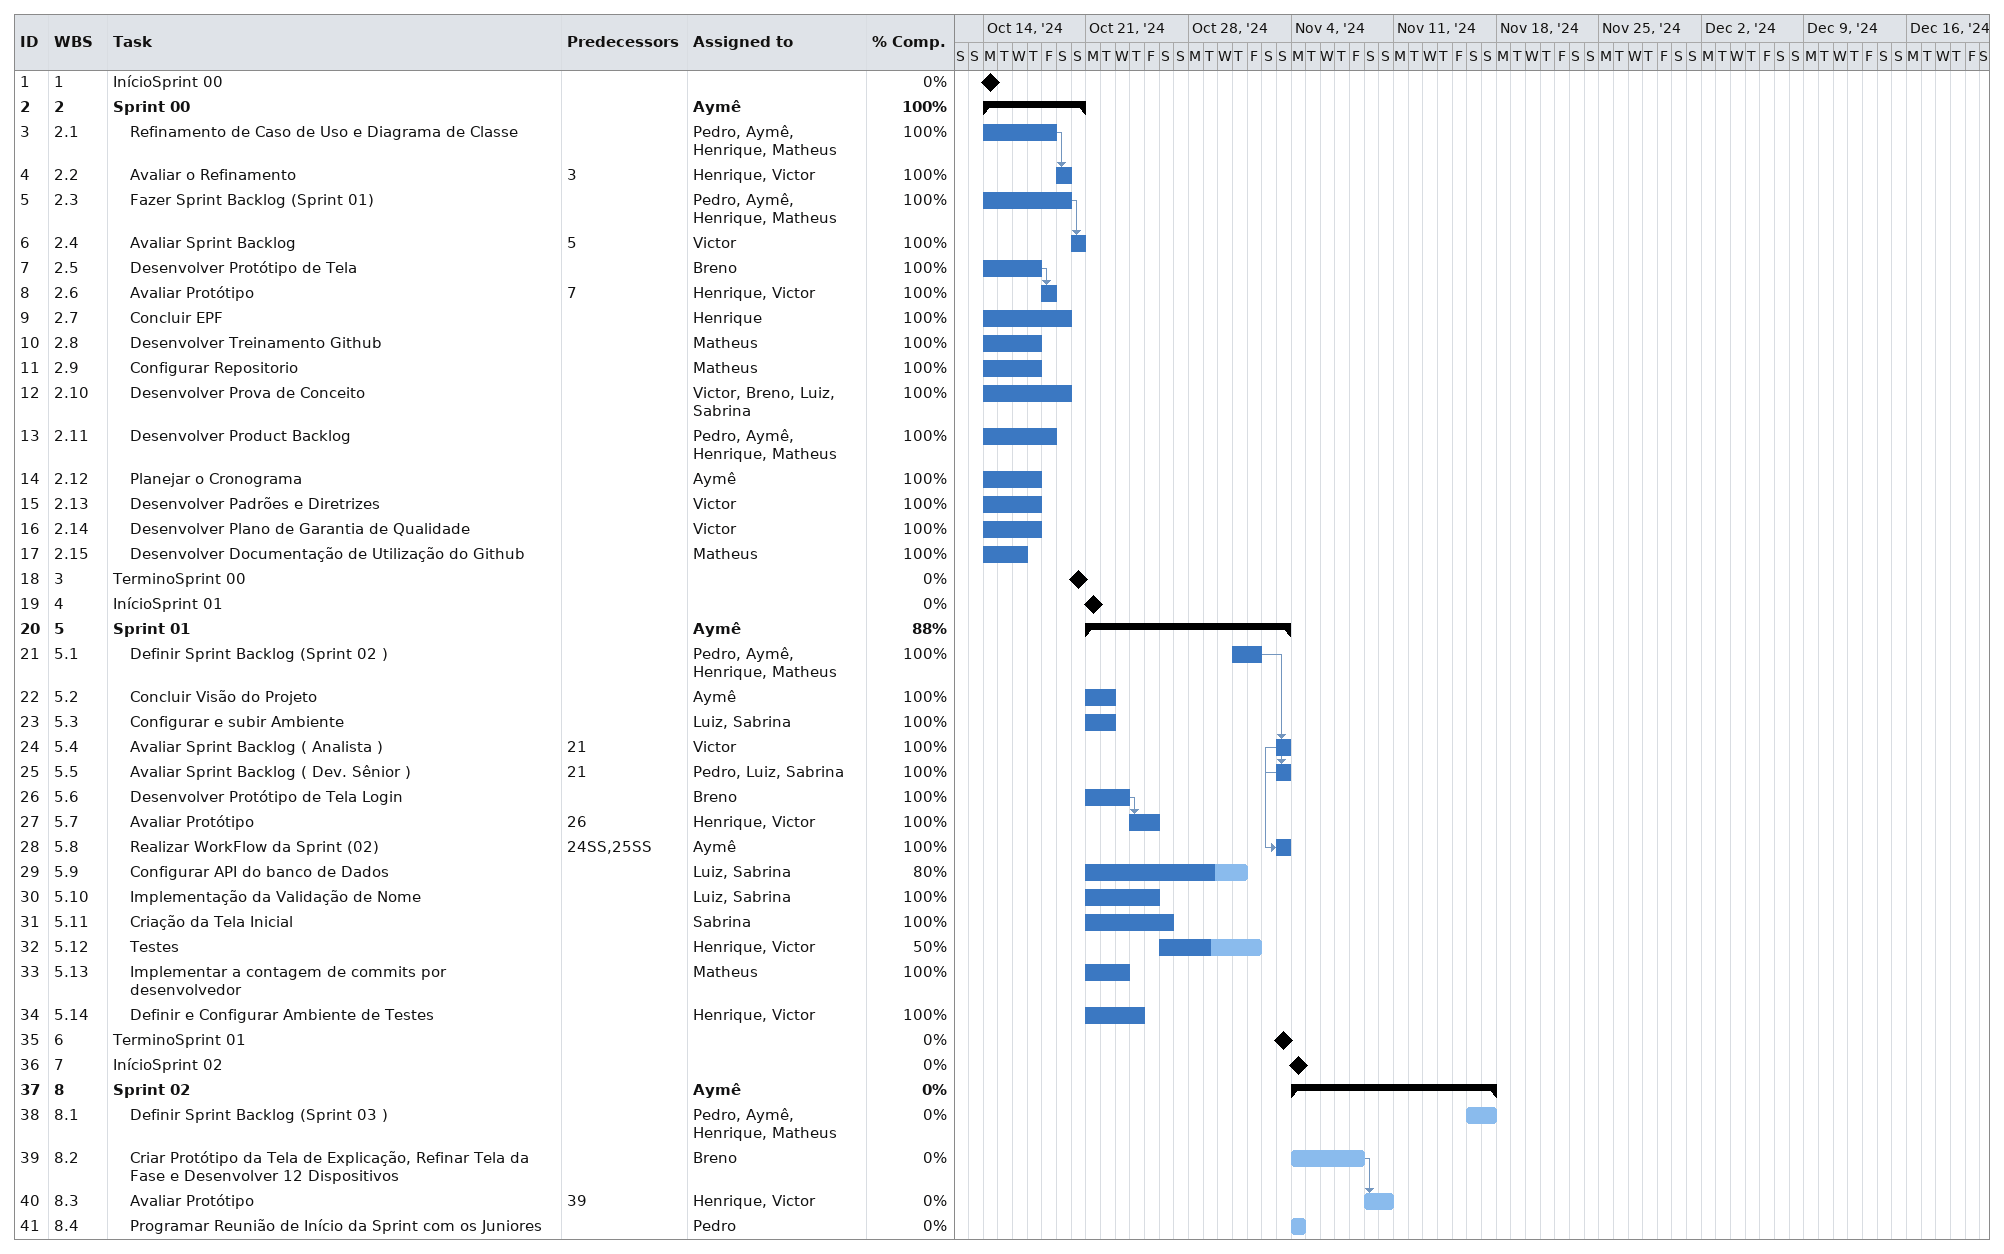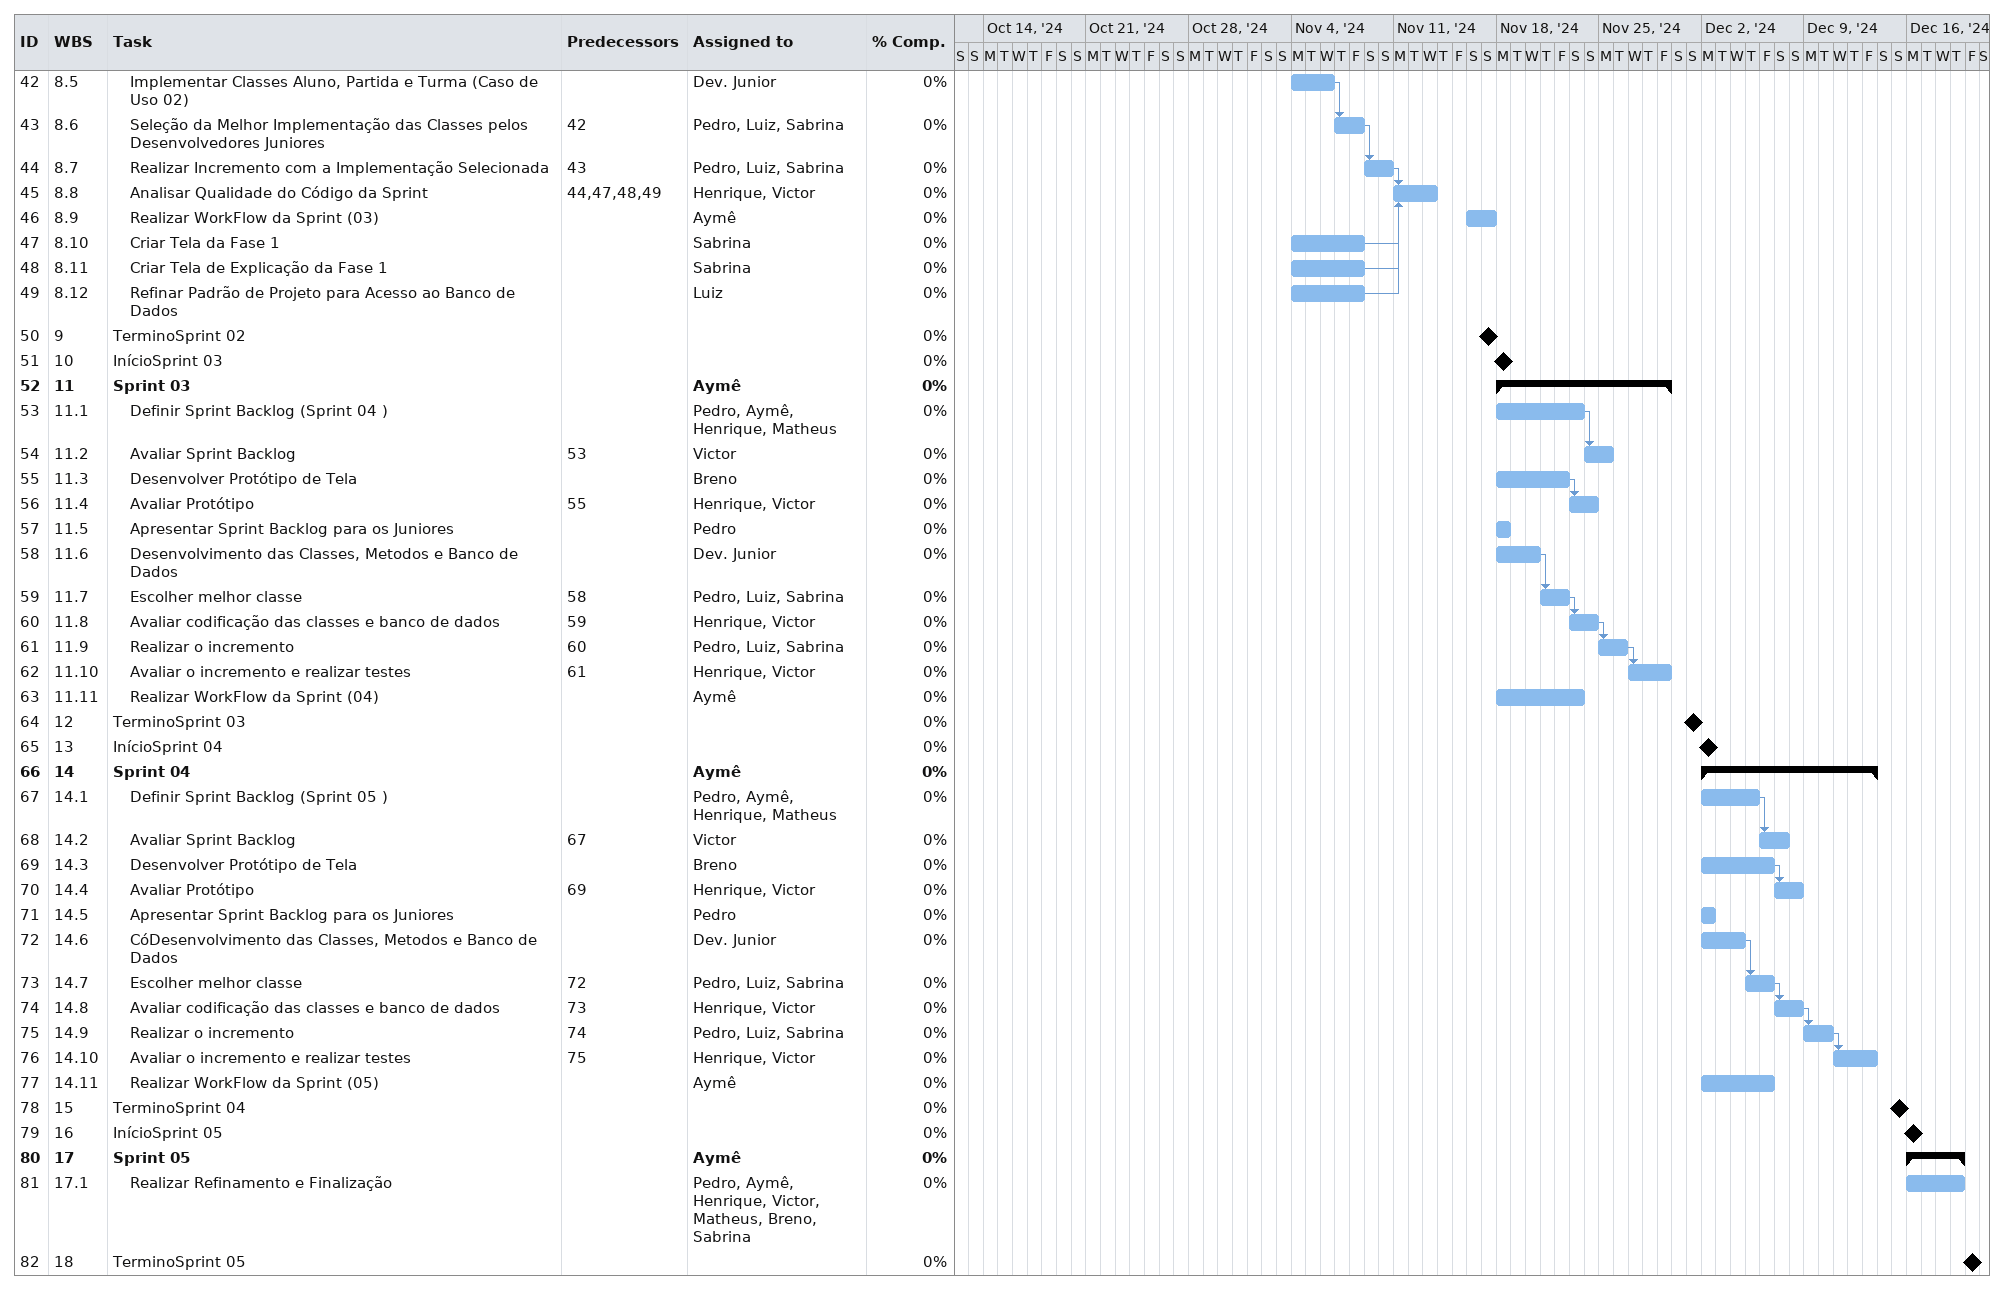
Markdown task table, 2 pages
| ID | WBS | Task | Start | Finish | Predecessors | Resources | % complete |
|---|---|---|---|---|---|---|---|
| 1 | 1 | InícioSprint 00 (milestone) | 2024-10-14 | 2024-10-14 |  |  | 0 |
| 2 | 2 | **Sprint 00** | 2024-10-14 | 2024-10-20 |  | Aymê | 100 |
| 3 | 2.1 | Refinamento de Caso de Uso e Diagrama de Classe | 2024-10-14 | 2024-10-18 |  | Pedro, Aymê, Henrique, Matheus | 100 |
| 4 | 2.2 | Avaliar o Refinamento | 2024-10-19 | 2024-10-19 | 3 | Henrique, Victor | 100 |
| 5 | 2.3 | Fazer Sprint Backlog (Sprint 01) | 2024-10-14 | 2024-10-19 |  | Pedro, Aymê, Henrique, Matheus | 100 |
| 6 | 2.4 | Avaliar Sprint Backlog | 2024-10-20 | 2024-10-20 | 5 | Victor | 100 |
| 7 | 2.5 | Desenvolver Protótipo de Tela | 2024-10-14 | 2024-10-17 |  | Breno | 100 |
| 8 | 2.6 | Avaliar Protótipo | 2024-10-18 | 2024-10-18 | 7 | Henrique, Victor | 100 |
| 9 | 2.7 | Concluir EPF | 2024-10-14 | 2024-10-19 |  | Henrique | 100 |
| 10 | 2.8 | Desenvolver Treinamento Github | 2024-10-14 | 2024-10-17 |  | Matheus | 100 |
| 11 | 2.9 | Configurar Repositorio | 2024-10-14 | 2024-10-17 |  | Matheus | 100 |
| 12 | 2.10 | Desenvolver Prova de Conceito | 2024-10-14 | 2024-10-19 |  | Victor, Breno, Luiz, Sabrina | 100 |
| 13 | 2.11 | Desenvolver Product Backlog | 2024-10-14 | 2024-10-18 |  | Pedro, Aymê, Henrique, Matheus | 100 |
| 14 | 2.12 | Planejar o Cronograma | 2024-10-14 | 2024-10-17 |  | Aymê | 100 |
| 15 | 2.13 | Desenvolver Padrões e Diretrizes | 2024-10-14 | 2024-10-17 |  | Victor | 100 |
| 16 | 2.14 | Desenvolver Plano de Garantia de Qualidade | 2024-10-14 | 2024-10-17 |  | Victor | 100 |
| 17 | 2.15 | Desenvolver Documentação de Utilização do Github | 2024-10-14 | 2024-10-16 |  | Matheus | 100 |
| 18 | 3 | TerminoSprint 00 (milestone) | 2024-10-20 | 2024-10-20 |  |  | 0 |
| 19 | 4 | InícioSprint 01 (milestone) | 2024-10-21 | 2024-10-21 |  |  | 0 |
| 20 | 5 | **Sprint 01** | 2024-10-21 | 2024-11-03 |  | Aymê | 88 |
| 21 | 5.1 | Definir Sprint Backlog (Sprint 02 ) | 2024-10-31 | 2024-11-01 |  | Pedro, Aymê, Henrique, Matheus | 100 |
| 22 | 5.2 | Concluir Visão do Projeto | 2024-10-21 | 2024-10-22 |  | Aymê | 100 |
| 23 | 5.3 | Configurar e subir Ambiente | 2024-10-21 | 2024-10-22 |  | Luiz, Sabrina | 100 |
| 24 | 5.4 | Avaliar Sprint Backlog ( Analista ) | 2024-11-03 | 2024-11-03 | 21 | Victor | 100 |
| 25 | 5.5 | Avaliar Sprint Backlog ( Dev. Sênior ) | 2024-11-03 | 2024-11-03 | 21 | Pedro, Luiz, Sabrina | 100 |
| 26 | 5.6 | Desenvolver Protótipo de Tela Login | 2024-10-21 | 2024-10-23 |  | Breno | 100 |
| 27 | 5.7 | Avaliar Protótipo | 2024-10-24 | 2024-10-25 | 26 | Henrique, Victor | 100 |
| 28 | 5.8 | Realizar WorkFlow da Sprint (02) | 2024-11-03 | 2024-11-03 | 24SS, 25SS | Aymê | 100 |
| 29 | 5.9 | Configurar API do banco de Dados | 2024-10-21 | 2024-10-31 |  | Luiz, Sabrina | 80 |
| 30 | 5.10 | Implementação da Validação de Nome | 2024-10-21 | 2024-10-25 |  | Luiz, Sabrina | 100 |
| 31 | 5.11 | Criação da Tela Inicial | 2024-10-21 | 2024-10-26 |  | Sabrina | 100 |
| 32 | 5.12 | Testes | 2024-10-26 | 2024-11-01 |  | Henrique, Victor | 50 |
| 33 | 5.13 | Implementar a contagem de commits por desenvolvedor | 2024-10-21 | 2024-10-23 |  | Matheus | 100 |
| 34 | 5.14 | Definir e Configurar Ambiente de Testes | 2024-10-21 | 2024-10-24 |  | Henrique, Victor | 100 |
| 35 | 6 | TerminoSprint 01 (milestone) | 2024-11-03 | 2024-11-03 |  |  | 0 |
| 36 | 7 | InícioSprint 02 (milestone) | 2024-11-04 | 2024-11-04 |  |  | 0 |
| 37 | 8 | **Sprint 02** | 2024-11-04 | 2024-11-17 |  | Aymê | 0 |
| 38 | 8.1 | Definir Sprint Backlog (Sprint 03 ) | 2024-11-16 | 2024-11-17 |  | Pedro, Aymê, Henrique, Matheus | 0 |
| 39 | 8.2 | Criar Protótipo da Tela de Explicação, Refinar Tela da Fase e Desenvolver 12 Dispositivos | 2024-11-04 | 2024-11-08 |  | Breno | 0 |
| 40 | 8.3 | Avaliar Protótipo | 2024-11-09 | 2024-11-10 | 39 | Henrique, Victor | 0 |
| 41 | 8.4 | Programar Reunião de Início da Sprint com os Juniores | 2024-11-04 | 2024-11-04 |  | Pedro | 0 |
| 42 | 8.5 | Implementar Classes Aluno, Partida e Turma (Caso de Uso 02) | 2024-11-04 | 2024-11-06 |  | Dev. Junior | 0 |
| 43 | 8.6 | Seleção da Melhor Implementação das Classes pelos Desenvolvedores Juniores | 2024-11-07 | 2024-11-08 | 42 | Pedro, Luiz, Sabrina | 0 |
| 44 | 8.7 | Realizar Incremento com a Implementação Selecionada | 2024-11-09 | 2024-11-10 | 43 | Pedro, Luiz, Sabrina | 0 |
| 45 | 8.8 | Analisar Qualidade do Código da Sprint | 2024-11-11 | 2024-11-13 | 44, 47, 48, 49 | Henrique, Victor | 0 |
| 46 | 8.9 | Realizar WorkFlow da Sprint (03) | 2024-11-16 | 2024-11-17 |  | Aymê | 0 |
| 47 | 8.10 | Criar Tela da Fase 1 | 2024-11-04 | 2024-11-08 |  | Sabrina | 0 |
| 48 | 8.11 | Criar Tela de Explicação da Fase 1 | 2024-11-04 | 2024-11-08 |  | Sabrina | 0 |
| 49 | 8.12 | Refinar Padrão de Projeto para Acesso ao Banco de Dados | 2024-11-04 | 2024-11-08 |  | Luiz | 0 |
| 50 | 9 | TerminoSprint 02 (milestone) | 2024-11-17 | 2024-11-17 |  |  | 0 |
| 51 | 10 | InícioSprint 03 (milestone) | 2024-11-18 | 2024-11-18 |  |  | 0 |
| 52 | 11 | **Sprint 03** | 2024-11-18 | 2024-11-29 |  | Aymê | 0 |
| 53 | 11.1 | Definir Sprint Backlog (Sprint 04 ) | 2024-11-18 | 2024-11-23 |  | Pedro, Aymê, Henrique, Matheus | 0 |
| 54 | 11.2 | Avaliar Sprint Backlog | 2024-11-24 | 2024-11-25 | 53 | Victor | 0 |
| 55 | 11.3 | Desenvolver Protótipo de Tela | 2024-11-18 | 2024-11-22 |  | Breno | 0 |
| 56 | 11.4 | Avaliar Protótipo | 2024-11-23 | 2024-11-24 | 55 | Henrique, Victor | 0 |
| 57 | 11.5 | Apresentar Sprint Backlog para os Juniores | 2024-11-18 | 2024-11-18 |  | Pedro | 0 |
| 58 | 11.6 | Desenvolvimento das Classes, Metodos e Banco de Dados | 2024-11-18 | 2024-11-20 |  | Dev. Junior | 0 |
| 59 | 11.7 | Escolher melhor classe | 2024-11-21 | 2024-11-22 | 58 | Pedro, Luiz, Sabrina | 0 |
| 60 | 11.8 | Avaliar codificação das classes e banco de dados | 2024-11-23 | 2024-11-24 | 59 | Henrique, Victor | 0 |
| 61 | 11.9 | Realizar o incremento | 2024-11-25 | 2024-11-26 | 60 | Pedro, Luiz, Sabrina | 0 |
| 62 | 11.10 | Avaliar o incremento e realizar testes | 2024-11-27 | 2024-11-29 | 61 | Henrique, Victor | 0 |
| 63 | 11.11 | Realizar WorkFlow da Sprint (04) | 2024-11-18 | 2024-11-23 |  | Aymê | 0 |
| 64 | 12 | TerminoSprint 03 (milestone) | 2024-12-01 | 2024-12-01 |  |  | 0 |
| 65 | 13 | InícioSprint 04 (milestone) | 2024-12-02 | 2024-12-02 |  |  | 0 |
| 66 | 14 | **Sprint 04** | 2024-12-02 | 2024-12-13 |  | Aymê | 0 |
| 67 | 14.1 | Definir Sprint Backlog (Sprint 05 ) | 2024-12-02 | 2024-12-05 |  | Pedro, Aymê, Henrique, Matheus | 0 |
| 68 | 14.2 | Avaliar Sprint Backlog | 2024-12-06 | 2024-12-07 | 67 | Victor | 0 |
| 69 | 14.3 | Desenvolver Protótipo de Tela | 2024-12-02 | 2024-12-06 |  | Breno | 0 |
| 70 | 14.4 | Avaliar Protótipo | 2024-12-07 | 2024-12-08 | 69 | Henrique, Victor | 0 |
| 71 | 14.5 | Apresentar Sprint Backlog para os Juniores | 2024-12-02 | 2024-12-02 |  | Pedro | 0 |
| 72 | 14.6 | CóDesenvolvimento das Classes, Metodos e Banco de Dados | 2024-12-02 | 2024-12-04 |  | Dev. Junior | 0 |
| 73 | 14.7 | Escolher melhor classe | 2024-12-05 | 2024-12-06 | 72 | Pedro, Luiz, Sabrina | 0 |
| 74 | 14.8 | Avaliar codificação das classes e banco de dados | 2024-12-07 | 2024-12-08 | 73 | Henrique, Victor | 0 |
| 75 | 14.9 | Realizar o incremento | 2024-12-09 | 2024-12-10 | 74 | Pedro, Luiz, Sabrina | 0 |
| 76 | 14.10 | Avaliar o incremento e realizar testes | 2024-12-11 | 2024-12-13 | 75 | Henrique, Victor | 0 |
| 77 | 14.11 | Realizar WorkFlow da Sprint (05) | 2024-12-02 | 2024-12-06 |  | Aymê | 0 |
| 78 | 15 | TerminoSprint 04 (milestone) | 2024-12-15 | 2024-12-15 |  |  | 0 |
| 79 | 16 | InícioSprint 05 (milestone) | 2024-12-16 | 2024-12-16 |  |  | 0 |
| 80 | 17 | **Sprint 05** | 2024-12-16 | 2024-12-19 |  | Aymê | 0 |
| 81 | 17.1 | Realizar Refinamento e Finalização | 2024-12-16 | 2024-12-19 |  | Pedro, Aymê, Henrique, Victor, Matheus, Breno, Sabrina | 0 |
| 82 | 18 | TerminoSprint 05 (milestone) | 2024-12-20 | 2024-12-20 |  |  | 0 |
